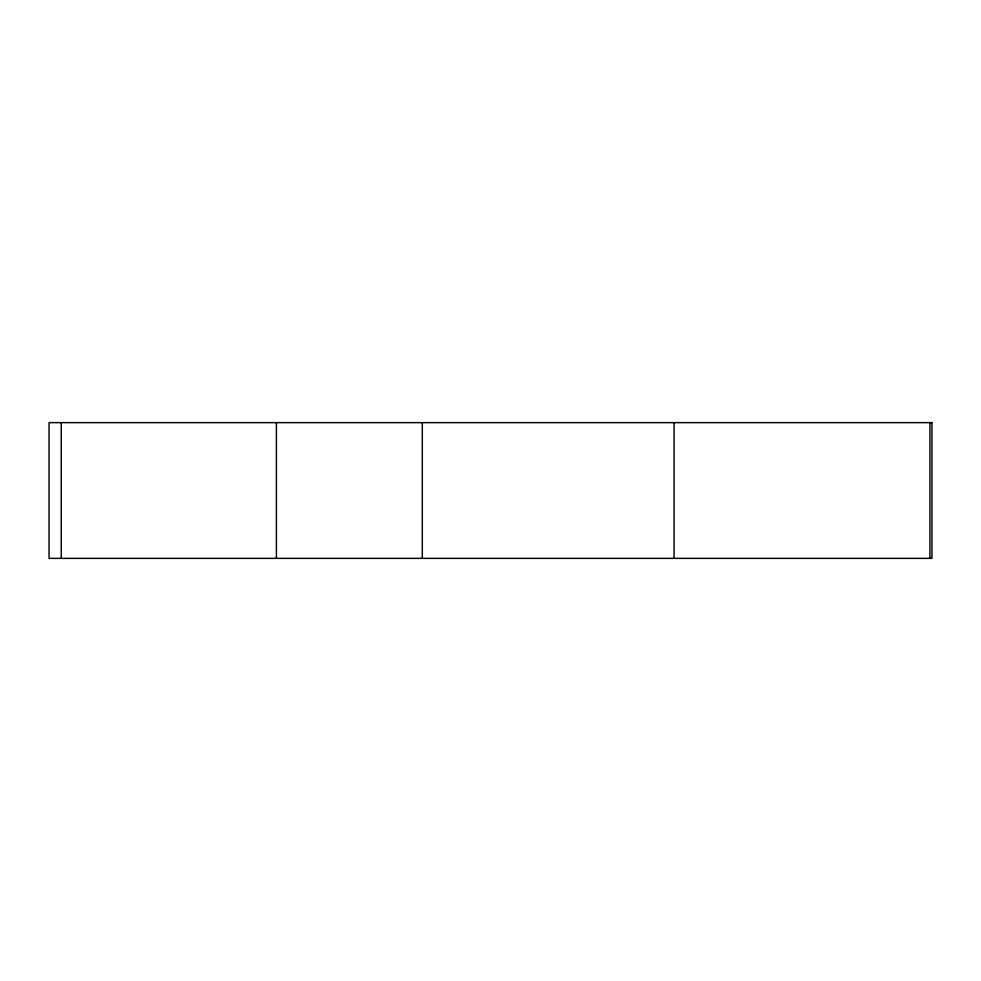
<?xml version="1.0" encoding="UTF-8"?>
<svg xmlns="http://www.w3.org/2000/svg" width="981" height="981" viewBox="0 0 981 981"><rect width="100%" height="100%" fill="white"/><g stroke="black" fill="none" stroke-linecap="round" stroke-linejoin="round"><path stroke-width="1.47" d="M929.914 422.639L929.914 558.361M674.07 422.639L674.07 558.361M422.296 422.639L422.296 558.361M276.397 422.639L276.397 558.361M61.263 422.639L61.263 558.361M931.95 422.639L49.05 422.639L49.05 558.361L931.95 558.361L931.95 422.639"/></g></svg>
